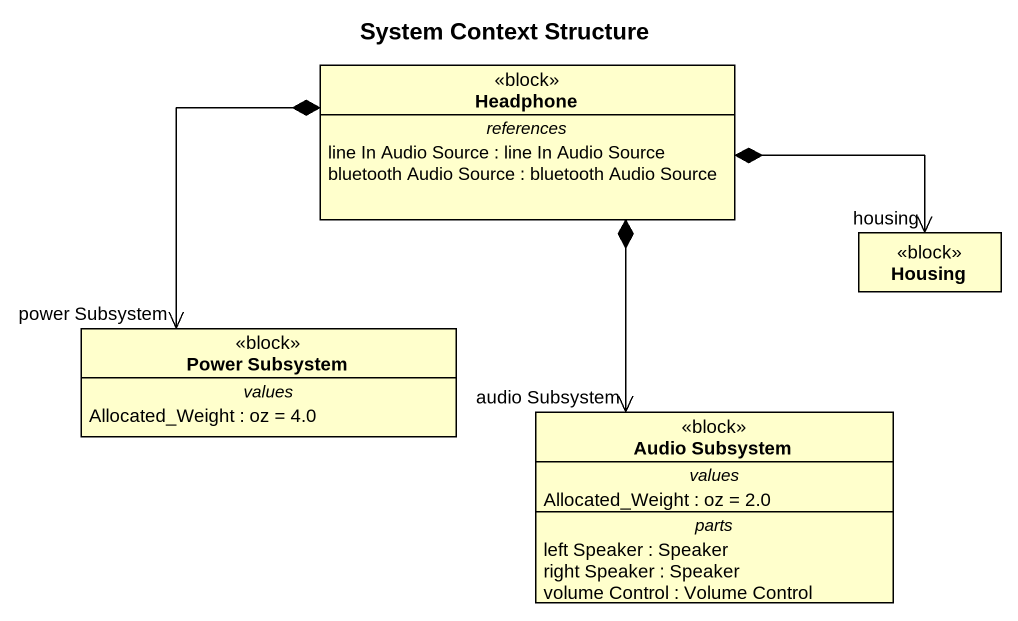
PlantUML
@startuml
title System Context Structure
hide circle
hide empty members
class Headphone <<block>> {
  -- references --
  line In Audio Source : line In Audio Source
  bluetooth Audio Source : bluetooth Audio Source
}
class Housing <<block>>
class "Power Subsystem" as Power_Subsystem <<block>> {
  -- values --
  Allocated_Weight : oz = 4.0
}
class "Audio Subsystem" as Audio_Subsystem <<block>> {
  -- values --
  Allocated_Weight : oz = 2.0
  -- parts --
  left Speaker : Speaker
  right Speaker : Speaker
  volume Control : Volume Control
}
Headphone *-right-> "housing" Housing
Headphone *--> "power Subsystem" Power_Subsystem
Headphone *--> "audio Subsystem" Audio_Subsystem
@enduml
